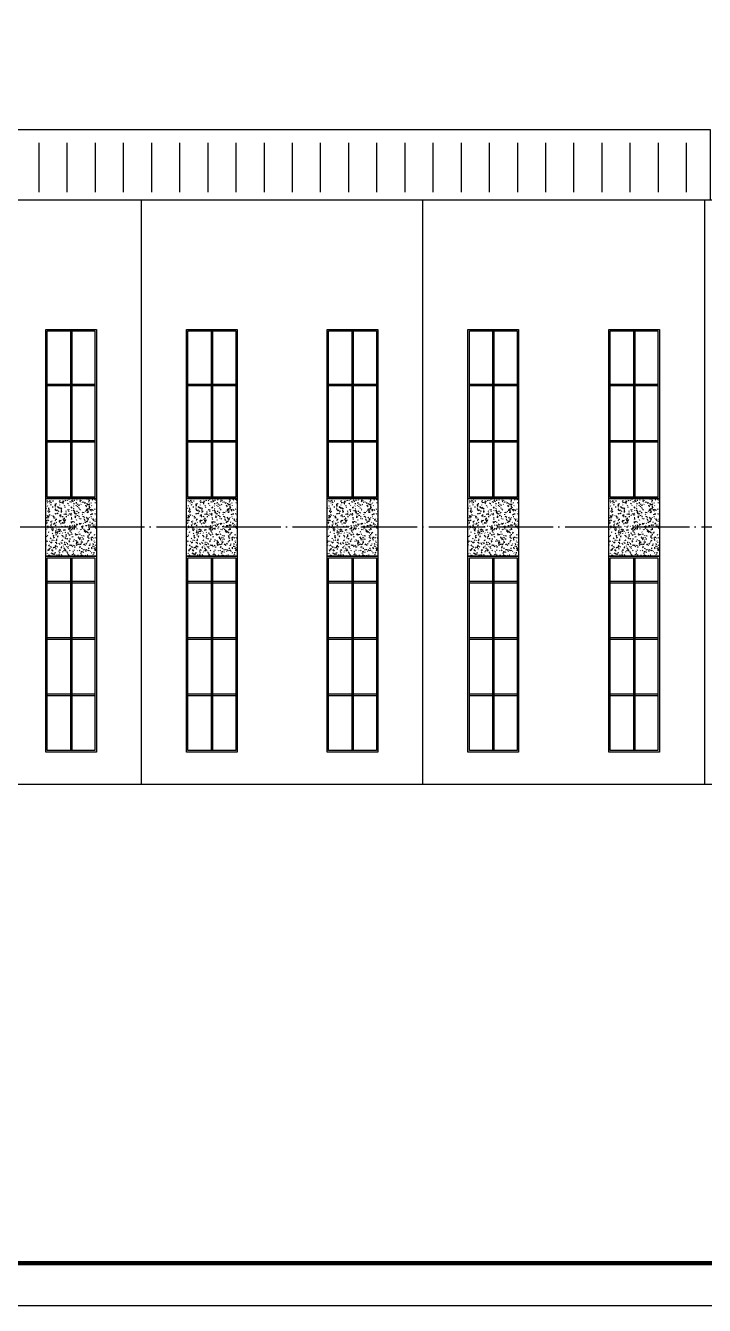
# Model space of a CAD drawing. Extents: x -1041549 to 749950, y -354245 to 17554.
# Drawn here: x -123257 to -99143, y -275372 to -229931 of the extents above; entities that cross this region are included whole.
import ezdxf

# ---------------------------------------------------------------- set-up
doc = ezdxf.new("R2010")
doc.units = 0
doc.header["$LTSCALE"] = 1000
doc.header["$MEASUREMENT"] = 0
doc.linetypes.add('DOTE', pattern=[2.42, 2, -0.2, 0.02, -0.2])
for name, color, linetype in [('DOTE', 1, 'Continuous'), ('PUB_TITLE', 4, 'Continuous'), ('STAIR', 2, 'Continuous')]:
    doc.layers.add(name, color=color, linetype=linetype)

msp = doc.modelspace()

# ---------------------------------------------------------------- hatches: boundary and pattern name
h = msp.add_hatch()
h.set_pattern_fill('离散材料', color=8, scale=100)
h.set_pattern_definition([(0, (44861.74, -34864.5), (264, 456), [24, -402, 18, -174, 36, -426]), (10, (44747.74, -34618.5), (161.3523, 570.6886), [42, -102, 54, -318, 30, -396]), (20, (44687.74, -34810.52), (266.9419, 441.9525), [48, -330, 42, -246, 30, -192]), (30, (44861.74, -34846.5), (-43.9385, 508.1037), [30, -198, 24, -294, 18, -390]), (40, (44693.74, -34714.52), (67.67183, 432.7407), [24, -264, 18, -168, 48, -306]), (50, (44783.74, -34930.5), (-160.4957, 471.467), [12, -222, 30, -366, 36, -186]), (60, (44801.74, -34888.5), (-198.94606, 447.4153), [30, -246, 12, -288, 24, -222]), (70, (44735.74, -34960.52), (-219.78454, 431.1737), [18, -114, 36, -192, 24, -264]), (80, (44765.74, -34606.5), (-417.1307, 329.4389), [42, -264, 18, -312, 36, -294]), (90, (44801.74, -34864.5), (-528, 222), [36, -186, 24, -366, 12, -372]), (100, (44705.74, -34678.5), (-495.9429, 290.2906), [42, -234, 36, -192, 42, -438]), (110, (44663.74, -35020.5), (-480.8807, 163.3823), [48, -156, 24, -318, 36, -348]), (120, (44501.74, -34948.5), (-573.2999, 56.9845), [30, -402, 36, -186, 42, -246]), (130, (44633.74, -35080.52), (-558.21553, 142.53216), [18, -132, 24, -258, 48, -336]), (140, (44453.74, -34600.52), (-441.1937, -68.41138), [36, -216, 42, -186, 24, -252]), (150, (44951.74, -35116.5), (-409.64994, -241.5345), [24, -168, 48, -372, 42, -342]), (160, (44555.74, -34780.5), (-475.80215, -324.8574), [36, -252, 30, -228, 24, -366]), (170, (44591.74, -34924.5), (-431.2881, -338.2463), [54, -198, 36, -270, 48, -264])])
h.paths.add_polyline_path([(-122542.6, -246724.6), (-120742.6, -246724.6), (-120742.6, -248774.6), (-122542.6, -248774.6)])
h = msp.add_hatch()
h.set_pattern_fill('离散材料', color=8, scale=100)
h.set_pattern_definition([(0, (49861.74, -34864.5), (264, 456), [24, -402, 18, -174, 36, -426]), (10, (49747.74, -34618.5), (161.3523, 570.6886), [42, -102, 54, -318, 30, -396]), (20, (49687.74, -34810.52), (266.9419, 441.9525), [48, -330, 42, -246, 30, -192]), (30, (49861.74, -34846.5), (-43.9385, 508.1037), [30, -198, 24, -294, 18, -390]), (40, (49693.74, -34714.52), (67.67183, 432.7407), [24, -264, 18, -168, 48, -306]), (50, (49783.74, -34930.5), (-160.4957, 471.467), [12, -222, 30, -366, 36, -186]), (60, (49801.74, -34888.5), (-198.94606, 447.4153), [30, -246, 12, -288, 24, -222]), (70, (49735.74, -34960.52), (-219.78454, 431.1737), [18, -114, 36, -192, 24, -264]), (80, (49765.74, -34606.5), (-417.1307, 329.4389), [42, -264, 18, -312, 36, -294]), (90, (49801.74, -34864.5), (-528, 222), [36, -186, 24, -366, 12, -372]), (100, (49705.74, -34678.5), (-495.9429, 290.2906), [42, -234, 36, -192, 42, -438]), (110, (49663.74, -35020.5), (-480.8807, 163.3823), [48, -156, 24, -318, 36, -348]), (120, (49501.74, -34948.5), (-573.2999, 56.9845), [30, -402, 36, -186, 42, -246]), (130, (49633.74, -35080.52), (-558.21553, 142.53216), [18, -132, 24, -258, 48, -336]), (140, (49453.74, -34600.52), (-441.1937, -68.41138), [36, -216, 42, -186, 24, -252]), (150, (49951.74, -35116.5), (-409.64994, -241.5345), [24, -168, 48, -372, 42, -342]), (160, (49555.74, -34780.5), (-475.80215, -324.8574), [36, -252, 30, -228, 24, -366]), (170, (49591.74, -34924.5), (-431.2881, -338.2463), [54, -198, 36, -270, 48, -264])])
h.paths.add_polyline_path([(-117542.6, -246724.6), (-115742.6, -246724.6), (-115742.6, -248774.6), (-117542.6, -248774.6)])
h = msp.add_hatch()
h.set_pattern_fill('离散材料', color=8, scale=100)
h.set_pattern_definition([(0, (54861.74, -34864.5), (264, 456), [24, -402, 18, -174, 36, -426]), (10, (54747.74, -34618.5), (161.3523, 570.6886), [42, -102, 54, -318, 30, -396]), (20, (54687.74, -34810.52), (266.9419, 441.9525), [48, -330, 42, -246, 30, -192]), (30, (54861.74, -34846.5), (-43.9385, 508.1037), [30, -198, 24, -294, 18, -390]), (40, (54693.74, -34714.52), (67.67183, 432.7407), [24, -264, 18, -168, 48, -306]), (50, (54783.74, -34930.5), (-160.4957, 471.467), [12, -222, 30, -366, 36, -186]), (60, (54801.74, -34888.5), (-198.94606, 447.4153), [30, -246, 12, -288, 24, -222]), (70, (54735.74, -34960.52), (-219.78454, 431.1737), [18, -114, 36, -192, 24, -264]), (80, (54765.74, -34606.5), (-417.1307, 329.4389), [42, -264, 18, -312, 36, -294]), (90, (54801.74, -34864.5), (-528, 222), [36, -186, 24, -366, 12, -372]), (100, (54705.74, -34678.5), (-495.9429, 290.2906), [42, -234, 36, -192, 42, -438]), (110, (54663.74, -35020.5), (-480.8807, 163.3823), [48, -156, 24, -318, 36, -348]), (120, (54501.74, -34948.5), (-573.2999, 56.9845), [30, -402, 36, -186, 42, -246]), (130, (54633.74, -35080.52), (-558.21553, 142.53216), [18, -132, 24, -258, 48, -336]), (140, (54453.74, -34600.52), (-441.1937, -68.41138), [36, -216, 42, -186, 24, -252]), (150, (54951.74, -35116.5), (-409.64994, -241.5345), [24, -168, 48, -372, 42, -342]), (160, (54555.74, -34780.5), (-475.80215, -324.8574), [36, -252, 30, -228, 24, -366]), (170, (54591.74, -34924.5), (-431.2881, -338.2463), [54, -198, 36, -270, 48, -264])])
h.paths.add_polyline_path([(-112542.6, -246724.6), (-110742.6, -246724.6), (-110742.6, -248774.6), (-112542.6, -248774.6)])
h = msp.add_hatch()
h.set_pattern_fill('离散材料', color=8, scale=100)
h.set_pattern_definition([(0, (59861.74, -34864.5), (264, 456), [24, -402, 18, -174, 36, -426]), (10, (59747.74, -34618.5), (161.3523, 570.6886), [42, -102, 54, -318, 30, -396]), (20, (59687.74, -34810.52), (266.9419, 441.9525), [48, -330, 42, -246, 30, -192]), (30, (59861.74, -34846.5), (-43.9385, 508.1037), [30, -198, 24, -294, 18, -390]), (40, (59693.74, -34714.52), (67.67183, 432.7407), [24, -264, 18, -168, 48, -306]), (50, (59783.74, -34930.5), (-160.4957, 471.467), [12, -222, 30, -366, 36, -186]), (60, (59801.74, -34888.5), (-198.94606, 447.4153), [30, -246, 12, -288, 24, -222]), (70, (59735.74, -34960.52), (-219.78454, 431.1737), [18, -114, 36, -192, 24, -264]), (80, (59765.74, -34606.5), (-417.1307, 329.4389), [42, -264, 18, -312, 36, -294]), (90, (59801.74, -34864.5), (-528, 222), [36, -186, 24, -366, 12, -372]), (100, (59705.74, -34678.5), (-495.9429, 290.2906), [42, -234, 36, -192, 42, -438]), (110, (59663.74, -35020.5), (-480.8807, 163.3823), [48, -156, 24, -318, 36, -348]), (120, (59501.74, -34948.5), (-573.2999, 56.9845), [30, -402, 36, -186, 42, -246]), (130, (59633.74, -35080.52), (-558.21553, 142.53216), [18, -132, 24, -258, 48, -336]), (140, (59453.74, -34600.52), (-441.1937, -68.41138), [36, -216, 42, -186, 24, -252]), (150, (59951.74, -35116.5), (-409.64994, -241.5345), [24, -168, 48, -372, 42, -342]), (160, (59555.74, -34780.5), (-475.80215, -324.8574), [36, -252, 30, -228, 24, -366]), (170, (59591.74, -34924.5), (-431.2881, -338.2463), [54, -198, 36, -270, 48, -264])])
h.paths.add_polyline_path([(-107542.6, -246724.6), (-105742.6, -246724.6), (-105742.6, -248774.6), (-107542.6, -248774.6)])
h = msp.add_hatch()
h.set_pattern_fill('离散材料', color=8, scale=100)
h.set_pattern_definition([(0, (64861.74, -34864.5), (264, 456), [24, -402, 18, -174, 36, -426]), (10, (64747.74, -34618.5), (161.3523, 570.6886), [42, -102, 54, -318, 30, -396]), (20, (64687.74, -34810.52), (266.9419, 441.9525), [48, -330, 42, -246, 30, -192]), (30, (64861.74, -34846.5), (-43.9385, 508.1037), [30, -198, 24, -294, 18, -390]), (40, (64693.74, -34714.52), (67.67183, 432.7407), [24, -264, 18, -168, 48, -306]), (50, (64783.74, -34930.5), (-160.4957, 471.467), [12, -222, 30, -366, 36, -186]), (60, (64801.74, -34888.5), (-198.94606, 447.4153), [30, -246, 12, -288, 24, -222]), (70, (64735.74, -34960.52), (-219.78454, 431.1737), [18, -114, 36, -192, 24, -264]), (80, (64765.74, -34606.5), (-417.1307, 329.4389), [42, -264, 18, -312, 36, -294]), (90, (64801.74, -34864.5), (-528, 222), [36, -186, 24, -366, 12, -372]), (100, (64705.74, -34678.5), (-495.9429, 290.2906), [42, -234, 36, -192, 42, -438]), (110, (64663.74, -35020.5), (-480.8807, 163.3823), [48, -156, 24, -318, 36, -348]), (120, (64501.74, -34948.5), (-573.2999, 56.9845), [30, -402, 36, -186, 42, -246]), (130, (64633.74, -35080.52), (-558.21553, 142.53216), [18, -132, 24, -258, 48, -336]), (140, (64453.74, -34600.52), (-441.1937, -68.41138), [36, -216, 42, -186, 24, -252]), (150, (64951.74, -35116.5), (-409.64994, -241.5345), [24, -168, 48, -372, 42, -342]), (160, (64555.74, -34780.5), (-475.80215, -324.8574), [36, -252, 30, -228, 24, -366]), (170, (64591.74, -34924.5), (-431.2881, -338.2463), [54, -198, 36, -270, 48, -264])])
h.paths.add_polyline_path([(-102542.6, -246724.6), (-100742.6, -246724.6), (-100742.6, -248774.6), (-102542.6, -248774.6)])

# ---------------------------------------------------------------- linework, layer by layer
at = {"color": 8}
for p, q in [((-122787.9, -234095.7), (-122787.9, -235844.1)), ((-121787.9, -234095.7), (-121787.9, -235844.1)), ((-120787.9, -234095.7), (-120787.9, -235844.1)), ((-119787.9, -234095.7), (-119787.9, -235844.1)), ((-118787.9, -234095.7), (-118787.9, -235844.1)), ((-117787.9, -234095.7), (-117787.9, -235844.1)), ((-116787.9, -234095.7), (-116787.9, -235844.1)), ((-115787.9, -234095.7), (-115787.9, -235844.1)), ((-114787.9, -234095.7), (-114787.9, -235844.1)), ((-113787.9, -234095.7), (-113787.9, -235844.1)), ((-112787.9, -234095.7), (-112787.9, -235844.1)), ((-111787.9, -234095.7), (-111787.9, -235844.1)), ((-110787.9, -234095.7), (-110787.9, -235844.1)), ((-109787.9, -234095.7), (-109787.9, -235844.1)), ((-108787.9, -234095.7), (-108787.9, -235844.1)), ((-107787.9, -234095.7), (-107787.9, -235844.1)), ((-106787.9, -234095.7), (-106787.9, -235844.1)), ((-105787.9, -234095.7), (-105787.9, -235844.1)), ((-104787.9, -234095.7), (-104787.9, -235844.1)), ((-103787.9, -234095.7), (-103787.9, -235844.1)), ((-102787.9, -234095.7), (-102787.9, -235844.1)), ((-101787.9, -234095.7), (-101787.9, -235844.1)), ((-100787.9, -234095.7), (-100787.9, -235844.1)), ((-99787.9, -234095.7), (-99787.9, -235844.1))]:
    msp.add_line(p, q, dxfattribs=at)
at = {"color": 140}
for p, q in [((-89242.6, -236124.6), (-182142.6, -236124.6)), ((-63927.6, -256874.6), (-188473, -256874.6))]:
    msp.add_line(p, q, dxfattribs=at)
at = {"color": 5}
for p, q in [((-119142.6, -256874.6), (-119142.6, -236124.6)), ((-109142.6, -256874.6), (-109142.6, -236124.6)), ((-99142.6, -236124.6), (-99142.6, -256874.6))]:
    msp.add_line(p, q, dxfattribs=at)
at = {"color": 4}
for p, q in [((-121667.6, -240774.6), (-121667.6, -246674.6)), ((-121617.6, -240774.6), (-121617.6, -246674.6)), ((-116667.6, -240774.6), (-116667.6, -246674.6)), ((-116617.6, -240774.6), (-116617.6, -246674.6)), ((-111667.6, -240774.6), (-111667.6, -246674.6)), ((-111617.6, -240774.6), (-111617.6, -246674.6)), ((-106667.6, -240774.6), (-106667.6, -246674.6)), ((-106617.6, -240774.6), (-106617.6, -246674.6)), ((-101667.6, -240774.6), (-101667.6, -246674.6)), ((-101617.6, -240774.6), (-101617.6, -246674.6)), ((-120792.6, -242674.6), (-122492.6, -242674.6)), ((-120792.6, -242724.6), (-122492.6, -242724.6)), ((-115792.6, -242674.6), (-117492.6, -242674.6)), ((-115792.6, -242724.6), (-117492.6, -242724.6)), ((-110792.6, -242674.6), (-112492.6, -242674.6)), ((-110792.6, -242724.6), (-112492.6, -242724.6)), ((-105792.6, -242674.6), (-107492.6, -242674.6)), ((-105792.6, -242724.6), (-107492.6, -242724.6)), ((-100792.6, -242674.6), (-102492.6, -242674.6)), ((-100792.6, -242724.6), (-102492.6, -242724.6)), ((-120792.6, -244674.6), (-122492.6, -244674.6)), ((-120792.6, -244724.6), (-122492.6, -244724.6)), ((-115792.6, -244674.6), (-117492.6, -244674.6)), ((-115792.6, -244724.6), (-117492.6, -244724.6)), ((-110792.6, -244674.6), (-112492.6, -244674.6)), ((-110792.6, -244724.6), (-112492.6, -244724.6)), ((-105792.6, -244674.6), (-107492.6, -244674.6)), ((-105792.6, -244724.6), (-107492.6, -244724.6)), ((-100792.6, -244674.6), (-102492.6, -244674.6)), ((-100792.6, -244724.6), (-102492.6, -244724.6)), ((-121667.6, -248824.6), (-121667.6, -255674.6)), ((-121617.6, -248824.6), (-121617.6, -255674.6)), ((-116667.6, -248824.6), (-116667.6, -255674.6)), ((-116617.6, -248824.6), (-116617.6, -255674.6)), ((-111667.6, -248824.6), (-111667.6, -255674.6)), ((-111617.6, -248824.6), (-111617.6, -255674.6)), ((-106667.6, -248824.6), (-106667.6, -255674.6)), ((-106617.6, -248824.6), (-106617.6, -255674.6)), ((-101667.6, -248824.6), (-101667.6, -255674.6)), ((-101617.6, -248824.6), (-101617.6, -255674.6)), ((-120792.6, -249674.6), (-122492.6, -249674.6)), ((-120792.6, -249724.6), (-122492.6, -249724.6)), ((-115792.6, -249674.6), (-117492.6, -249674.6)), ((-115792.6, -249724.6), (-117492.6, -249724.6)), ((-110792.6, -249674.6), (-112492.6, -249674.6)), ((-110792.6, -249724.6), (-112492.6, -249724.6)), ((-105792.6, -249674.6), (-107492.6, -249674.6)), ((-105792.6, -249724.6), (-107492.6, -249724.6)), ((-100792.6, -249674.6), (-102492.6, -249674.6)), ((-100792.6, -249724.6), (-102492.6, -249724.6)), ((-120792.6, -251674.6), (-122492.6, -251674.6)), ((-120792.6, -251724.6), (-122492.6, -251724.6)), ((-115792.6, -251674.6), (-117492.6, -251674.6)), ((-115792.6, -251724.6), (-117492.6, -251724.6)), ((-110792.6, -251674.6), (-112492.6, -251674.6)), ((-110792.6, -251724.6), (-112492.6, -251724.6)), ((-105792.6, -251674.6), (-107492.6, -251674.6)), ((-105792.6, -251724.6), (-107492.6, -251724.6)), ((-100792.6, -251674.6), (-102492.6, -251674.6)), ((-100792.6, -251724.6), (-102492.6, -251724.6)), ((-120792.6, -253674.6), (-122492.6, -253674.6)), ((-120792.6, -253724.6), (-122492.6, -253724.6)), ((-115792.6, -253674.6), (-117492.6, -253674.6)), ((-115792.6, -253724.6), (-117492.6, -253724.6)), ((-110792.6, -253674.6), (-112492.6, -253674.6)), ((-110792.6, -253724.6), (-112492.6, -253724.6)), ((-105792.6, -253674.6), (-107492.6, -253674.6)), ((-105792.6, -253724.6), (-107492.6, -253724.6)), ((-100792.6, -253674.6), (-102492.6, -253674.6)), ((-100792.6, -253724.6), (-102492.6, -253724.6))]:
    msp.add_line(p, q, dxfattribs=at)
at = {"color": 2}
for points in [[(-122542.6, -240724.6), (-120742.6, -240724.6), (-120742.6, -246724.6), (-122542.6, -246724.6)], [(-117542.6, -240724.6), (-115742.6, -240724.6), (-115742.6, -246724.6), (-117542.6, -246724.6)], [(-112542.6, -240724.6), (-110742.6, -240724.6), (-110742.6, -246724.6), (-112542.6, -246724.6)], [(-107542.6, -240724.6), (-105742.6, -240724.6), (-105742.6, -246724.6), (-107542.6, -246724.6)], [(-102542.6, -240724.6), (-100742.6, -240724.6), (-100742.6, -246724.6), (-102542.6, -246724.6)], [(-122542.6, -248774.6), (-120742.6, -248774.6), (-120742.6, -255724.6), (-122542.6, -255724.6)], [(-117542.6, -248774.6), (-115742.6, -248774.6), (-115742.6, -255724.6), (-117542.6, -255724.6)], [(-112542.6, -248774.6), (-110742.6, -248774.6), (-110742.6, -255724.6), (-112542.6, -255724.6)], [(-107542.6, -248774.6), (-105742.6, -248774.6), (-105742.6, -255724.6), (-107542.6, -255724.6)], [(-102542.6, -248774.6), (-100742.6, -248774.6), (-100742.6, -255724.6), (-102542.6, -255724.6)]]:
    msp.add_lwpolyline(points, close=True, dxfattribs=at)
at = {"color": 4}
for points in [[(-122492.6, -240774.6), (-120792.6, -240774.6), (-120792.6, -246674.6), (-122492.6, -246674.6)], [(-117492.6, -240774.6), (-115792.6, -240774.6), (-115792.6, -246674.6), (-117492.6, -246674.6)], [(-112492.6, -240774.6), (-110792.6, -240774.6), (-110792.6, -246674.6), (-112492.6, -246674.6)], [(-107492.6, -240774.6), (-105792.6, -240774.6), (-105792.6, -246674.6), (-107492.6, -246674.6)], [(-102492.6, -240774.6), (-100792.6, -240774.6), (-100792.6, -246674.6), (-102492.6, -246674.6)], [(-122492.6, -248824.6), (-120792.6, -248824.6), (-120792.6, -255674.6), (-122492.6, -255674.6)], [(-117492.6, -248824.6), (-115792.6, -248824.6), (-115792.6, -255674.6), (-117492.6, -255674.6)], [(-112492.6, -248824.6), (-110792.6, -248824.6), (-110792.6, -255674.6), (-112492.6, -255674.6)], [(-107492.6, -248824.6), (-105792.6, -248824.6), (-105792.6, -255674.6), (-107492.6, -255674.6)], [(-102492.6, -248824.6), (-100792.6, -248824.6), (-100792.6, -255674.6), (-102492.6, -255674.6)]]:
    msp.add_lwpolyline(points, close=True, dxfattribs=at)
for points in [[(-122542.6, -246724.6), (-120742.6, -246724.6), (-120742.6, -248774.6), (-122542.6, -248774.6)], [(-117542.6, -246724.6), (-115742.6, -246724.6), (-115742.6, -248774.6), (-117542.6, -248774.6)], [(-112542.6, -246724.6), (-110742.6, -246724.6), (-110742.6, -248774.6), (-112542.6, -248774.6)], [(-107542.6, -246724.6), (-105742.6, -246724.6), (-105742.6, -248774.6), (-107542.6, -248774.6)], [(-102542.6, -246724.6), (-100742.6, -246724.6), (-100742.6, -248774.6), (-102542.6, -248774.6)]]:
    msp.add_lwpolyline(points, close=True)
at = {"layer": 'DOTE', "linetype": 'DOTE'}
msp.add_line((-186370.1, -247724.6), (-89242.6, -247724.6), dxfattribs=at)
at = {"layer": 'PUB_TITLE'}
msp.add_lwpolyline([(-202024.2, -275372.1), (-44374.2, -275372.1), (-44374.2, -186272.1), (-202024.2, -186272.1)], close=True, dxfattribs=at)
at = {"layer": 'PUB_TITLE', "const_width": 150}
msp.add_lwpolyline([(-198274.2, -273872.1), (-45874.2, -273872.1), (-45874.2, -187772.1), (-198274.2, -187772.1)], close=True, dxfattribs=at)
at = {"layer": 'STAIR'}
msp.add_lwpolyline([(-98942.6, -233624.6), (-98942.6, -236124.6), (-176992.6, -236124.6), (-176992.6, -233624.6)], close=True, dxfattribs=at)

doc.saveas('drawing.dxf')
